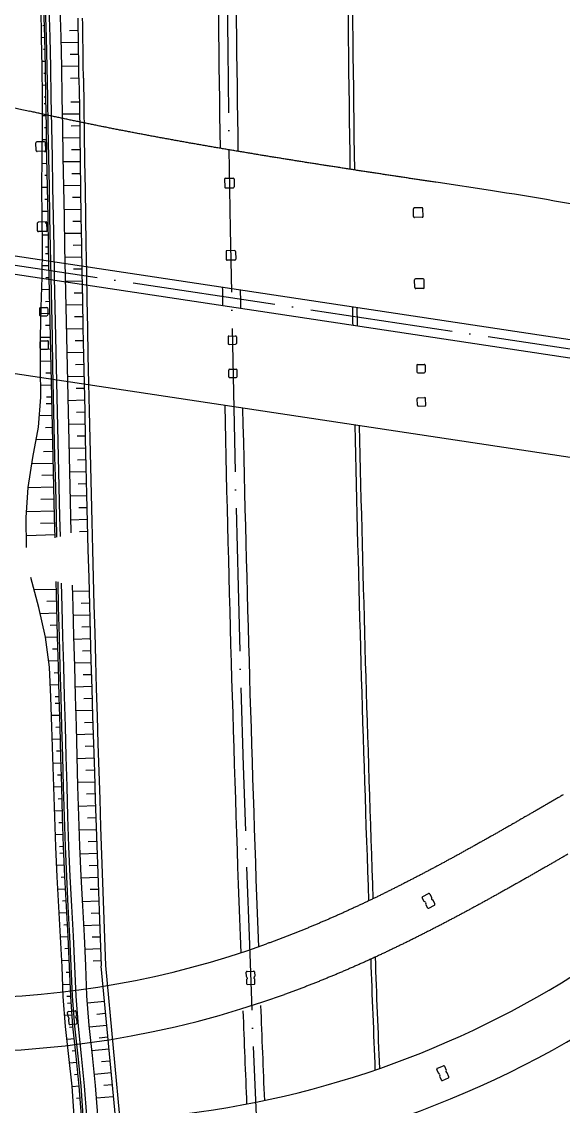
# Model space of a CAD drawing. Header units: inches. Extents: x 499362 to 502582, y 2541888 to 2545349.
# Drawn here: x 501310.8 to 501401.6, y 2543411.4 to 2543593.2 of the extents above; entities that cross this region are included whole.
import ezdxf

# ---------------------------------------------------------------- set-up
doc = ezdxf.new("R2010")
doc.units = ezdxf.units.IN
doc.linetypes.add('ACAD_ISO04W100', pattern=[30, 24, -3, 0, -3])
doc.layers.add('0-段落划分', color=2, linetype='Continuous')
doc.layers.add('桥-立柱', color=5, linetype='Continuous')

# ---------------------------------------------------------------- blocks, each defined once
blk = doc.blocks.new('A$C035667EC')
at = {"layer": '桥-立柱', "color": 1, "linetype": 'Continuous'}
for p, q in [((501313.2, 2543571.57), (501313.17, 2543572.87)), ((501314.62, 2543573.05), (501313.32, 2543573.03)), ((501314.8, 2543571.6), (501314.77, 2543572.9)), ((501314.65, 2543571.45), (501313.35, 2543571.43)), ((501344.81, 2543566.77), (501344.83, 2543565.47)), ((501344.95, 2543566.93), (501346.25, 2543566.95)), ((501346.41, 2543566.81), (501346.43, 2543565.51)), ((501344.99, 2543565.33), (501346.29, 2543565.35)), ((501376.51, 2543560.51), (501376.49, 2543561.81)), ((501377.93, 2543561.99), (501376.63, 2543561.96)), ((501378.11, 2543560.54), (501378.09, 2543561.84)), ((501313.44, 2543558.14), (501313.42, 2543559.44)), ((501314.86, 2543559.61), (501313.56, 2543559.59)), ((501315.04, 2543558.16), (501315.02, 2543559.46)), ((501377.96, 2543560.39), (501376.66, 2543560.37)), ((501314.89, 2543558.01), (501313.59, 2543557.99)), ((501345.06, 2543554.64), (501345.09, 2543553.34)), ((501346.51, 2543554.82), (501345.21, 2543554.79)), ((501346.66, 2543554.67), (501346.69, 2543553.37)), ((501346.54, 2543553.22), (501345.24, 2543553.19)), ((501376.72, 2543548.6), (501376.7, 2543549.9)), ((501378.15, 2543550.07), (501376.85, 2543550.05)), ((501378.32, 2543548.63), (501378.3, 2543549.93)), ((501378.18, 2543548.47), (501376.88, 2543548.45)), ((501313.75, 2543545.11), (501313.77, 2543544.01)), ((501313.9, 2543545.26), (501315, 2543545.28)), ((501315.15, 2543545.13), (501315.17, 2543544.03)), ((501313.92, 2543543.86), (501315.02, 2543543.88)), ((501313.87, 2543538.43), (501313.85, 2543539.53)), ((501314, 2543539.68), (501315.1, 2543539.7)), ((501315.27, 2543538.45), (501315.25, 2543539.55)), ((501345.39, 2543540.34), (501345.41, 2543539.24)), ((501345.54, 2543540.49), (501346.64, 2543540.51)), ((501345.57, 2543539.09), (501346.67, 2543539.11)), ((501346.79, 2543540.36), (501346.81, 2543539.26)), ((501314.03, 2543538.28), (501315.12, 2543538.3)), ((501377.04, 2543535.57), (501377.06, 2543534.47)), ((501377.18, 2543535.72), (501378.28, 2543535.74)), ((501378.44, 2543535.59), (501378.46, 2543534.49)), ((501345.52, 2543533.66), (501345.5, 2543534.76)), ((501345.64, 2543534.91), (501346.74, 2543534.93)), ((501345.67, 2543533.51), (501346.77, 2543533.53)), ((501346.92, 2543533.68), (501346.9, 2543534.78)), ((501377.21, 2543534.32), (501378.31, 2543534.34)), ((501377.16, 2543528.89), (501377.14, 2543529.99)), ((501377.29, 2543530.14), (501378.38, 2543530.16)), ((501378.56, 2543528.91), (501378.54, 2543530.01)), ((501377.31, 2543528.74), (501378.41, 2543528.76)), ((501378.31, 2543445.71), (501377.99, 2543446.33)), ((501378.05, 2543446.53), (501379.03, 2543447.04)), ((501379.23, 2543446.97), (501379.55, 2543446.35)), ((501379.55, 2543446.35), (501379.51, 2543446.22)), ((501379.51, 2543446.22), (501379.58, 2543446.09)), ((501378.45, 2543445.66), (501378.31, 2543445.71)), ((501378.51, 2543445.53), (501378.45, 2543445.66)), ((501378.51, 2543445.53), (501378.58, 2543445.4)), ((501378.58, 2543445.4), (501378.54, 2543445.26)), ((501378.54, 2543445.26), (501378.86, 2543444.64)), ((501379.07, 2543444.58), (501380.04, 2543445.09)), ((501379.65, 2543445.95), (501379.58, 2543446.09)), ((501379.78, 2543445.91), (501379.65, 2543445.95)), ((501380.11, 2543445.29), (501379.78, 2543445.91)), ((501348.47, 2543433.15), (501348.44, 2543433.85)), ((501348.58, 2543434), (501349.68, 2543434.04)), ((501349.84, 2543433.9), (501349.87, 2543433.2)), ((501348.57, 2543433.05), (501348.47, 2543433.15)), ((501348.58, 2543432.75), (501348.49, 2543432.65)), ((501348.49, 2543432.65), (501348.51, 2543431.95)), ((501348.58, 2543432.9), (501348.57, 2543433.05)), ((501348.58, 2543432.9), (501348.58, 2543432.75)), ((501348.67, 2543431.8), (501349.77, 2543431.84)), ((501349.87, 2543433.2), (501349.77, 2543433.1)), ((501349.77, 2543433.1), (501349.78, 2543432.95)), ((501349.78, 2543432.8), (501349.78, 2543432.95)), ((501349.88, 2543432.7), (501349.78, 2543432.8)), ((501349.91, 2543432), (501349.88, 2543432.7)), ((501318.56, 2543426.4), (501318.47, 2543427.09)), ((501318.67, 2543426.31), (501318.56, 2543426.4)), ((501318.6, 2543427.26), (501319.7, 2543427.39)), ((501318.69, 2543426.16), (501318.67, 2543426.31)), ((501318.69, 2543426.16), (501318.71, 2543426.01)), ((501319.86, 2543427.26), (501319.95, 2543426.57)), ((501319.95, 2543426.57), (501319.86, 2543426.46)), ((501319.86, 2543426.46), (501319.88, 2543426.31)), ((501319.9, 2543426.16), (501319.88, 2543426.31)), ((501320.01, 2543426.07), (501319.9, 2543426.16)), ((501318.71, 2543426.01), (501318.62, 2543425.9)), ((501318.62, 2543425.9), (501318.71, 2543425.21)), ((501318.88, 2543425.08), (501319.97, 2543425.21)), ((501320.1, 2543425.38), (501320.01, 2543426.07)), ((501380.69, 2543416.91), (501380.42, 2543417.56)), ((501380.51, 2543417.76), (501381.52, 2543418.18)), ((501381.72, 2543418.1), (501381.99, 2543417.45)), ((501381.99, 2543417.45), (501381.93, 2543417.32)), ((501381.93, 2543417.32), (501381.99, 2543417.18)), ((501382.05, 2543417.04), (501381.99, 2543417.18)), ((501380.82, 2543416.86), (501380.69, 2543416.91)), ((501380.88, 2543416.72), (501380.82, 2543416.86)), ((501380.88, 2543416.72), (501380.94, 2543416.58)), ((501380.94, 2543416.58), (501380.89, 2543416.45)), ((501380.89, 2543416.45), (501381.15, 2543415.81)), ((501381.35, 2543415.72), (501382.37, 2543416.15)), ((501382.18, 2543416.99), (501382.05, 2543417.04)), ((501382.45, 2543416.34), (501382.18, 2543416.99))]:
    blk.add_line(p, q, dxfattribs=at)
for centre, start, end in [((501313.32, 2543572.88), 91.0285, 181.0285), ((501314.62, 2543572.9), 1.0285, 91.0285), ((501314.65, 2543571.6), 271.0285, 1.0285), ((501313.35, 2543571.58), 181.0285, 271.0285), ((501344.96, 2543566.78), 91.2021, 181.2021), ((501346.26, 2543566.8), 1.2021, 91.2021), ((501344.98, 2543565.48), 181.2021, 271.2021), ((501346.28, 2543565.5), 271.2021, 1.2021), ((501376.64, 2543561.82), 91.0285, 181.0285), ((501377.94, 2543561.84), 1.0285, 91.0285), ((501313.57, 2543559.44), 91.0285, 181.0285), ((501314.87, 2543559.46), 1.0285, 91.0285), ((501376.66, 2543560.52), 181.0285, 271.0285), ((501377.96, 2543560.54), 271.0285, 1.0285), ((501313.59, 2543558.14), 181.0285, 271.0285), ((501314.89, 2543558.16), 271.0285, 1.0285), ((501345.21, 2543554.64), 91.2021, 181.2021), ((501346.51, 2543554.67), 1.2021, 91.2021), ((501345.24, 2543553.34), 181.2021, 271.2021), ((501346.54, 2543553.37), 271.2021, 1.2021), ((501376.85, 2543549.9), 91.0285, 181.0285), ((501378.15, 2543549.92), 1.0285, 91.0285), ((501376.87, 2543548.6), 181.0285, 271.0285), ((501378.17, 2543548.62), 271.0285, 1.0285), ((501313.9, 2543545.11), 91.0286, 181.0286), ((501315, 2543545.13), 1.0286, 91.0286), ((501313.92, 2543544.01), 181.0286, 271.0286), ((501315.02, 2543544.03), 271.0286, 1.0286), ((501314, 2543539.53), 91.0286, 181.0286), ((501315.1, 2543539.55), 1.0286, 91.0286), ((501345.54, 2543540.34), 91.041, 181.041), ((501345.56, 2543539.24), 181.041, 271.041), ((501346.64, 2543540.36), 1.041, 91.041), ((501346.66, 2543539.26), 271.041, 1.041), ((501314.02, 2543538.43), 181.0286, 271.0286), ((501315.12, 2543538.45), 271.0286, 1.0286), ((501377.19, 2543535.57), 91.0286, 181.0286), ((501378.29, 2543535.59), 1.0286, 91.0286), ((501345.65, 2543534.76), 91.041, 181.041), ((501345.67, 2543533.66), 181.041, 271.041), ((501346.75, 2543534.78), 1.041, 91.041), ((501346.77, 2543533.68), 271.041, 1.041), ((501377.21, 2543534.47), 181.0286, 271.0286), ((501378.31, 2543534.49), 271.0286, 1.0286), ((501377.29, 2543529.99), 91.0286, 181.0286), ((501378.39, 2543530.01), 1.0286, 91.0286), ((501377.31, 2543528.89), 181.0286, 271.0286), ((501378.41, 2543528.91), 271.0286, 1.0286), ((501378.12, 2543446.4), 117.4573, 207.4573), ((501379.1, 2543446.9), 27.4573, 117.4573), ((501379, 2543444.71), 207.4573, 297.4573), ((501379.97, 2543445.22), 297.4573, 27.4573), ((501348.59, 2543433.85), 92.1627, 182.1627), ((501349.69, 2543433.89), 2.1627, 92.1627), ((501348.66, 2543431.95), 182.1627, 272.1627), ((501349.76, 2543431.99), 272.1627, 2.1627), ((501318.62, 2543427.11), 97.0679, 187.0679), ((501319.71, 2543427.25), 7.0679, 97.0679), ((501318.86, 2543425.22), 187.0679, 277.0679), ((501319.95, 2543425.36), 277.0679, 7.0679), ((501380.56, 2543417.62), 112.561, 202.561), ((501381.58, 2543418.04), 22.561, 112.561), ((501381.29, 2543415.86), 202.561, 292.561), ((501382.31, 2543416.29), 292.561, 22.561)]:
    blk.add_arc(centre, 0.15, start, end, dxfattribs=at)
blk = doc.blocks.new('A$C3A006F90')
at = {"layer": '0-段落划分', "color": 2, "linetype": 'Continuous'}
for p, q in [((501314.59, 2543592.51), (501314.33, 2543592.5)), ((501320.28, 2543591.7), (501318.81, 2543591.67)), ((501314.65, 2543590.51), (501314.11, 2543590.49)), ((501314.7, 2543588.51), (501314.42, 2543588.5)), ((501320.31, 2543589.7), (501317.41, 2543589.65)), ((501314.74, 2543586.51), (501314.18, 2543586.49)), ((501320.33, 2543587.7), (501318.89, 2543587.68)), ((501314.78, 2543584.51), (501314.49, 2543584.5)), ((501320.36, 2543585.7), (501317.5, 2543585.66)), ((501314.81, 2543582.51), (501314.23, 2543582.5)), ((501320.39, 2543583.7), (501318.96, 2543583.68)), ((501314.84, 2543580.51), (501314.55, 2543580.5)), ((501314.86, 2543579.38), (501314.56, 2543579.38)), ((501320.44, 2543579.7), (501319.01, 2543579.68)), ((501314.89, 2543577.38), (501314.26, 2543577.37)), ((501320.46, 2543577.7), (501317.62, 2543577.66)), ((501314.92, 2543575.38), (501314.59, 2543575.37)), ((501320.49, 2543575.7), (501319.07, 2543575.68)), ((501320.52, 2543573.7), (501317.69, 2543573.66)), ((501314.96, 2543573.38), (501314.23, 2543573.37)), ((501320.55, 2543571.7), (501319.14, 2543571.68)), ((501315, 2543571.38), (501314.61, 2543571.37)), ((501315.04, 2543569.38), (501314.19, 2543569.37)), ((501320.58, 2543569.7), (501317.77, 2543569.66)), ((501315.08, 2543567.38), (501314.63, 2543567.37)), ((501320.61, 2543567.7), (501319.21, 2543567.68)), ((501315.12, 2543565.38), (501314.17, 2543565.37)), ((501320.64, 2543565.7), (501317.85, 2543565.66)), ((501315.16, 2543563.38), (501314.67, 2543563.37)), ((501320.67, 2543563.7), (501319.28, 2543563.68)), ((501315.2, 2543561.38), (501314.18, 2543561.37)), ((501320.7, 2543561.7), (501317.92, 2543561.66)), ((501315.23, 2543559.38), (501314.72, 2543559.38)), ((501320.73, 2543559.7), (501319.35, 2543559.68)), ((501315.27, 2543557.38), (501314.23, 2543557.37)), ((501320.77, 2543557.7), (501318, 2543557.65)), ((501315.3, 2543555.38), (501314.78, 2543555.38)), ((501320.8, 2543555.7), (501319.41, 2543555.68)), ((501315.32, 2543554.26), (501314.79, 2543554.25)), ((501320.83, 2543553.7), (501318.07, 2543553.65)), ((501315.36, 2543552.26), (501314.23, 2543552.24)), ((501320.87, 2543551.7), (501319.49, 2543551.68)), ((501315.4, 2543550.26), (501314.81, 2543550.25)), ((501315.44, 2543548.26), (501314.15, 2543548.23)), ((501320.91, 2543549.7), (501318.15, 2543549.65)), ((501315.49, 2543546.26), (501314.79, 2543546.24)), ((501320.94, 2543547.7), (501319.57, 2543547.68)), ((501320.98, 2543545.7), (501318.23, 2543545.65)), ((501315.53, 2543544.26), (501314.03, 2543544.23)), ((501321.02, 2543543.7), (501319.65, 2543543.68)), ((501315.57, 2543542.26), (501314.78, 2543542.24)), ((501321.06, 2543541.7), (501318.32, 2543541.65)), ((501315.62, 2543540.26), (501313.93, 2543540.22)), ((501321.1, 2543539.7), (501319.73, 2543539.68)), ((501315.66, 2543538.26), (501314.79, 2543538.24)), ((501321.14, 2543537.7), (501318.41, 2543537.65)), ((501315.7, 2543536.26), (501313.92, 2543536.22)), ((501321.18, 2543535.71), (501319.81, 2543535.68)), ((501315.75, 2543534.26), (501314.84, 2543534.24)), ((501321.22, 2543533.71), (501318.49, 2543533.65)), ((501315.79, 2543532.26), (501313.97, 2543532.22)), ((501321.26, 2543531.71), (501319.9, 2543531.68)), ((501315.83, 2543530.26), (501314.92, 2543530.24)), ((501315.86, 2543529.14), (501314.88, 2543529.12)), ((501321.3, 2543529.71), (501318.58, 2543529.65)), ((501315.9, 2543527.14), (501313.73, 2543527.09)), ((501321.34, 2543527.71), (501319.98, 2543527.68)), ((501315.94, 2543525.14), (501314.75, 2543525.11)), ((501321.39, 2543525.71), (501318.66, 2543525.65)), ((501315.99, 2543523.14), (501313.18, 2543523.07)), ((501321.43, 2543523.71), (501320.07, 2543523.68)), ((501316.03, 2543521.14), (501314.43, 2543521.1)), ((501321.48, 2543521.71), (501318.76, 2543521.65)), ((501316.08, 2543519.14), (501312.48, 2543519.05)), ((501321.52, 2543519.71), (501320.16, 2543519.68)), ((501316.13, 2543517.14), (501314.15, 2543517.09)), ((501321.57, 2543517.71), (501318.85, 2543517.65)), ((501321.62, 2543515.71), (501320.26, 2543515.68)), ((501316.18, 2543515.14), (501311.88, 2543515.04)), ((501321.67, 2543513.71), (501318.94, 2543513.64)), ((501316.23, 2543513.14), (501313.98, 2543513.09)), ((501321.71, 2543511.71), (501320.35, 2543511.68)), ((501316.27, 2543511.14), (501311.61, 2543511.03)), ((501316.32, 2543509.14), (501313.94, 2543509.08)), ((501321.76, 2543509.71), (501319.04, 2543509.64)), ((501316.37, 2543507.14), (501311.57, 2543507.02)), ((501321.81, 2543507.71), (501320.45, 2543507.68)), ((501316.6, 2543498.02), (501312.87, 2543497.93)), ((501322.07, 2543497.72), (501319.34, 2543497.64)), ((501316.65, 2543496.02), (501315.02, 2543495.98)), ((501322.13, 2543495.72), (501320.76, 2543495.68)), ((501316.7, 2543494.02), (501313.88, 2543493.95)), ((501322.18, 2543493.72), (501319.44, 2543493.64)), ((501316.75, 2543492.02), (501315.54, 2543491.99)), ((501322.24, 2543491.72), (501320.86, 2543491.68)), ((501316.8, 2543490.02), (501314.78, 2543489.97)), ((501316.85, 2543488.02), (501315.95, 2543488)), ((501322.29, 2543489.72), (501319.54, 2543489.64)), ((501322.35, 2543487.72), (501320.97, 2543487.68)), ((501316.91, 2543486.02), (501315.3, 2543485.98)), ((501322.41, 2543485.72), (501319.65, 2543485.64)), ((501316.97, 2543484.02), (501316.22, 2543484)), ((501322.46, 2543483.72), (501321.09, 2543483.68)), ((501317.02, 2543482.02), (501315.58, 2543481.98)), ((501322.52, 2543481.72), (501319.77, 2543481.64)), ((501317.08, 2543480.03), (501316.38, 2543480)), ((501317.11, 2543478.9), (501316.41, 2543478.88)), ((501322.58, 2543479.72), (501321.2, 2543479.68)), ((501322.64, 2543477.72), (501319.88, 2543477.64)), ((501317.17, 2543476.9), (501315.77, 2543476.86)), ((501322.7, 2543475.72), (501321.32, 2543475.68)), ((501317.22, 2543474.9), (501316.52, 2543474.88)), ((501322.76, 2543473.73), (501319.99, 2543473.64)), ((501317.27, 2543472.9), (501315.89, 2543472.86)), ((501322.82, 2543471.73), (501321.43, 2543471.68)), ((501317.33, 2543470.9), (501316.64, 2543470.88)), ((501317.38, 2543468.9), (501316.02, 2543468.86)), ((501322.89, 2543469.73), (501320.09, 2543469.64)), ((501317.43, 2543466.9), (501316.76, 2543466.88)), ((501322.95, 2543467.73), (501321.55, 2543467.68)), ((501317.49, 2543464.9), (501316.15, 2543464.86)), ((501323.01, 2543465.73), (501320.2, 2543465.64)), ((501317.55, 2543462.9), (501316.88, 2543462.88)), ((501323.08, 2543463.73), (501321.67, 2543463.69)), ((501317.61, 2543460.9), (501316.28, 2543460.86)), ((501323.14, 2543461.73), (501320.32, 2543461.64)), ((501317.67, 2543458.91), (501317.01, 2543458.88)), ((501323.21, 2543459.73), (501321.8, 2543459.69)), ((501323.28, 2543457.73), (501320.45, 2543457.64)), ((501317.74, 2543456.91), (501316.41, 2543456.86)), ((501323.34, 2543455.74), (501321.93, 2543455.69)), ((501317.8, 2543454.91), (501317.14, 2543454.89)), ((501317.86, 2543453.78), (501317.19, 2543453.75)), ((501323.41, 2543453.74), (501320.6, 2543453.64)), ((501317.94, 2543451.78), (501316.62, 2543451.72)), ((501323.48, 2543451.74), (501322.08, 2543451.69)), ((501318.03, 2543449.78), (501317.38, 2543449.75)), ((501323.55, 2543449.74), (501320.78, 2543449.64)), ((501318.14, 2543447.79), (501316.84, 2543447.72)), ((501323.62, 2543447.74), (501322.25, 2543447.69)), ((501318.25, 2543445.79), (501317.61, 2543445.75)), ((501323.69, 2543445.74), (501321, 2543445.65)), ((501318.36, 2543443.79), (501317.07, 2543443.73)), ((501323.76, 2543443.74), (501322.43, 2543443.69)), ((501318.47, 2543441.8), (501317.83, 2543441.76)), ((501323.83, 2543441.74), (501321.21, 2543441.65)), ((501318.57, 2543439.8), (501317.3, 2543439.74)), ((501323.9, 2543439.74), (501322.61, 2543439.7)), ((501318.66, 2543437.8), (501318.03, 2543437.77)), ((501323.98, 2543437.75), (501321.41, 2543437.65)), ((501318.75, 2543435.8), (501317.49, 2543435.75)), ((501324.05, 2543435.75), (501322.77, 2543435.7)), ((501318.84, 2543433.8), (501318.21, 2543433.78)), ((501318.92, 2543431.81), (501317.65, 2543431.76)), ((501319, 2543429.81), (501318.36, 2543429.78)), ((501319.08, 2543428.66), (501318.46, 2543428.61)), ((501324.64, 2543428.92), (501321.82, 2543428.65)), ((501319.23, 2543426.67), (501317.98, 2543426.57)), ((501324.83, 2543426.93), (501323.4, 2543426.79)), ((501319.39, 2543424.67), (501318.77, 2543424.6)), ((501325.02, 2543424.93), (501322.13, 2543424.66)), ((501319.61, 2543422.68), (501318.38, 2543422.55)), ((501325.21, 2543422.94), (501323.78, 2543422.81)), ((501325.39, 2543420.95), (501322.57, 2543420.69)), ((501319.83, 2543420.7), (501319.22, 2543420.63)), ((501325.58, 2543418.96), (501324.18, 2543418.83)), ((501320.04, 2543418.71), (501318.82, 2543418.58)), ((501320.24, 2543416.72), (501319.64, 2543416.66)), ((501325.77, 2543416.97), (501322.98, 2543416.71)), ((501320.44, 2543414.73), (501319.24, 2543414.64)), ((501325.95, 2543414.98), (501324.57, 2543414.85)), ((501320.59, 2543412.73), (501319.99, 2543412.69)), ((501326.14, 2543412.99), (501323.32, 2543412.72))]:
    blk.add_line(p, q, dxfattribs=at)
at = {"layer": '0-段落划分', "color": 2}
for p, q in [((501389.45, 2543564.87), (501380.65, 2543566.2)), ((501810.03, 2543478.47), (501251.59, 2543562.64)), ((501249.41, 2543559.94), (501809.01, 2543475.59)), ((501806.55, 2543459.27), (501246.95, 2543543.62)), ((501324.08, 2543434.89), (501331.6, 2543354.85)), ((501324.83, 2543434.96), (501332.35, 2543354.92))]:
    blk.add_line(p, q, dxfattribs=at)
at = {"layer": '0-段落划分', "color": 2, "linetype": 'ACAD_ISO04W100'}
blk.add_line((501299.73, 2543553.87), (501809.52, 2543477.03), dxfattribs=at)
at = {"layer": '0-段落划分', "color": 2, "flags": 128}
for points in [[(501321.14, 2543583.71, -0.00001), (501321.12, 2543584.55, -0.000029), (501321.11, 2543585.39, -0.000049), (501321.1, 2543586.23, -0.000068), (501321.09, 2543587.07, -0.000088), (501321.08, 2543587.91, -0.000107), (501321.07, 2543588.75, -0.000126), (501321.06, 2543589.59, -0.000145), (501321.05, 2543590.43, -0.000164), (501321.03, 2543591.27, -0.000183), (501321.02, 2543592.1, -0.000202), (501321.01, 2543592.94, -0.000221), (501320.99, 2543593.78, -0.00024)], [(501320.39, 2543583.7, -0.00001), (501320.37, 2543584.54, -0.000029), (501320.36, 2543585.38, -0.000049), (501320.35, 2543586.22, -0.000068), (501320.34, 2543587.06, -0.000088), (501320.33, 2543587.9, -0.000107), (501320.32, 2543588.74, -0.000126), (501320.31, 2543589.58, -0.000145), (501320.3, 2543590.42, -0.000164), (501320.28, 2543591.25, -0.000183), (501320.27, 2543592.09, -0.000202), (501320.26, 2543592.93, -0.000221), (501320.24, 2543593.76, -0.00024)], [(501380.65, 2543566.2), (501380.26, 2543566.25, 0.000002), (501379.88, 2543566.31, 0.000003), (501379.49, 2543566.37, 0.000004), (501379.11, 2543566.43, 0.000005), (501378.72, 2543566.49, 0.000006), (501378.34, 2543566.54, 0.000007), (501377.96, 2543566.6, 0.000008), (501377.57, 2543566.66, 0.000009), (501377.19, 2543566.72, 0.00001), (501376.8, 2543566.77, 0.000011), (501376.42, 2543566.83, 0.000012), (501376.03, 2543566.89, 0.000014), (501375.65, 2543566.95, 0.000015), (501375.27, 2543567.01, 0.000016), (501374.88, 2543567.07, 0.000017), (501374.5, 2543567.12, 0.000018), (501374.11, 2543567.18, 0.000019), (501373.73, 2543567.24, 0.00002), (501373.35, 2543567.3, 0.000021), (501372.96, 2543567.36, 0.000022), (501372.58, 2543567.41, 0.000023), (501372.19, 2543567.47, 0.000024), (501371.81, 2543567.53, 0.000025), (501371.43, 2543567.59, 0.000026), (501371.04, 2543567.65, 0.000028), (501370.66, 2543567.71, 0.000029), (501370.27, 2543567.76, 0.00003), (501369.89, 2543567.82, 0.000031), (501369.51, 2543567.88, 0.000032), (501369.12, 2543567.94, 0.000033), (501368.74, 2543568, 0.000034), (501368.36, 2543568.06, 0.000035), (501367.97, 2543568.12, 0.000036), (501367.59, 2543568.17, 0.000037), (501367.21, 2543568.23, 0.000038), (501366.82, 2543568.29, 0.000039), (501366.44, 2543568.35, 0.000041), (501366.06, 2543568.41, 0.000042), (501365.67, 2543568.47, 0.000043), (501365.29, 2543568.53, 0.000044), (501364.91, 2543568.59, 0.000045), (501364.52, 2543568.65, 0.000046), (501364.14, 2543568.71, 0.000047), (501363.76, 2543568.77, 0.000048), (501363.37, 2543568.82, 0.000049), (501362.99, 2543568.88, 0.00005), (501362.61, 2543568.94, 0.000051), (501362.22, 2543569, 0.000052), (501361.84, 2543569.06, 0.000053), (501361.46, 2543569.12, 0.000055), (501361.08, 2543569.18, 0.000056), (501360.69, 2543569.24, 0.000057), (501360.31, 2543569.3, 0.000058), (501359.93, 2543569.36, 0.000059), (501359.54, 2543569.42, 0.00006), (501359.16, 2543569.48, 0.000061), (501358.78, 2543569.54, 0.000062), (501358.4, 2543569.6, 0.000063), (501358.01, 2543569.66, 0.000064), (501357.63, 2543569.73, 0.000065), (501357.25, 2543569.79, 0.000066), (501356.87, 2543569.85, 0.000068), (501356.48, 2543569.91, 0.000069), (501356.1, 2543569.97, 0.00007), (501355.72, 2543570.03, 0.000071), (501355.34, 2543570.09, 0.000072), (501354.96, 2543570.15, 0.000073), (501354.57, 2543570.21, 0.000074), (501354.19, 2543570.28, 0.000075), (501353.81, 2543570.34, 0.000076), (501353.43, 2543570.4, 0.000077), (501353.05, 2543570.46, 0.000078), (501352.66, 2543570.52, 0.000079), (501352.28, 2543570.58, 0.00008), (501351.9, 2543570.65, 0.000082), (501351.52, 2543570.71, 0.000083), (501351.14, 2543570.77, 0.000084), (501350.76, 2543570.83, 0.000085), (501350.37, 2543570.9, 0.000086), (501349.99, 2543570.96, 0.000087), (501349.61, 2543571.02, 0.000088), (501349.23, 2543571.09, 0.000089), (501348.85, 2543571.15, 0.00009), (501348.47, 2543571.21, 0.000091), (501348.09, 2543571.28, 0.000092), (501347.7, 2543571.34, 0.000093), (501347.32, 2543571.4, 0.000095), (501346.94, 2543571.47, 0.000096), (501346.56, 2543571.53, 0.000097), (501346.18, 2543571.6, 0.000098), (501345.8, 2543571.66, 0.000099), (501345.42, 2543571.72, 0.0001), (501345.04, 2543571.79, 0.000101), (501344.66, 2543571.85, 0.000102), (501344.28, 2543571.92, 0.000103), (501343.89, 2543571.98, 0.000104), (501343.51, 2543572.05, 0.000105), (501343.13, 2543572.11, 0.000106), (501342.75, 2543572.18, 0.000107), (501342.37, 2543572.25, 0.000109), (501341.99, 2543572.31, 0.00011), (501341.61, 2543572.38, 0.000111), (501341.23, 2543572.44, 0.000112), (501340.85, 2543572.51, 0.000113), (501340.47, 2543572.58, 0.000114), (501340.09, 2543572.64, 0.000115), (501339.71, 2543572.71, 0.000116), (501339.33, 2543572.78, 0.000117), (501338.95, 2543572.84, 0.000118), (501338.57, 2543572.91, 0.000119), (501338.19, 2543572.98, 0.00012), (501337.81, 2543573.05, 0.000122), (501337.43, 2543573.12, 0.000123), (501337.05, 2543573.18, 0.000124), (501336.67, 2543573.25, 0.000124), (501336.29, 2543573.32, 0.000124), (501335.92, 2543573.39, 0.000125), (501335.54, 2543573.46, 0.000126), (501335.16, 2543573.53, 0.000127), (501334.78, 2543573.6, 0.000128), (501334.4, 2543573.66, 0.000129), (501334.02, 2543573.73, 0.00013), (501333.64, 2543573.8, 0.000131), (501333.26, 2543573.87, 0.000132), (501332.88, 2543573.94, 0.000133), (501332.5, 2543574.01, 0.000134), (501332.12, 2543574.08, 0.000135), (501331.75, 2543574.16, 0.000136), (501331.37, 2543574.23, 0.000137), (501330.99, 2543574.3, 0.000138), (501330.61, 2543574.37, 0.000139), (501330.23, 2543574.44, 0.00014), (501329.85, 2543574.51, 0.000141), (501329.47, 2543574.58, 0.000142), (501329.1, 2543574.66, 0.000144), (501328.72, 2543574.73, 0.000145), (501328.34, 2543574.8, 0.000146), (501327.96, 2543574.87, 0.000147), (501327.58, 2543574.95, 0.000148), (501327.21, 2543575.02, 0.000149), (501326.83, 2543575.09, 0.00015), (501326.45, 2543575.17, 0.000151), (501326.07, 2543575.24, 0.000152), (501325.7, 2543575.32, 0.000153), (501325.32, 2543575.39, 0.000154), (501324.94, 2543575.47, 0.000155), (501324.56, 2543575.54, 0.000156), (501324.19, 2543575.62, 0.000157), (501323.81, 2543575.69, 0.000158), (501323.43, 2543575.77, 0.000159), (501323.05, 2543575.84, 0.00016), (501322.68, 2543575.92, 0.000161), (501322.3, 2543576, 0.000162), (501321.92, 2543576.07, 0.000163), (501321.55, 2543576.15, 0.000164), (501321.17, 2543576.23, 0.000165), (501320.79, 2543576.3, 0.000166), (501320.42, 2543576.38, 0.000167), (501320.04, 2543576.46, 0.000168), (501319.66, 2543576.54, 0.000169), (501319.29, 2543576.62, 0.00017), (501318.91, 2543576.69, 0.000171), (501318.53, 2543576.77, 0.000172), (501318.16, 2543576.85, 0.000174), (501317.78, 2543576.93, 0.000175), (501317.41, 2543577.01, 0.000176), (501317.03, 2543577.09, 0.000177), (501316.66, 2543577.17, 0.000178), (501316.28, 2543577.25, 0.000179), (501315.9, 2543577.33, 0.00018), (501315.53, 2543577.41, 0.000181), (501315.15, 2543577.49, 0.000182), (501314.78, 2543577.58, 0.000183), (501314.4, 2543577.66, 0.000184), (501314.03, 2543577.74, 0.000185), (501313.65, 2543577.82, 0.000186), (501313.28, 2543577.9, 0.000187), (501312.9, 2543577.99, 0.000188), (501312.53, 2543578.07, 0.000191), (501312.15, 2543578.16, 0.000191)], [(501401.64, 2543463.6, 0.000001), (501401.38, 2543463.45, 0.000004), (501401.11, 2543463.29, 0.000007), (501400.84, 2543463.13, 0.00001), (501400.57, 2543462.98, 0.000013), (501400.3, 2543462.82, 0.000015), (501400.03, 2543462.67, 0.000018), (501399.76, 2543462.51, 0.000021), (501399.49, 2543462.35, 0.000024), (501399.22, 2543462.2, 0.000026), (501398.95, 2543462.04, 0.000029), (501398.68, 2543461.89, 0.000032), (501398.41, 2543461.73, 0.000035), (501398.15, 2543461.58, 0.000038), (501397.88, 2543461.42, 0.00004), (501397.61, 2543461.26, 0.000043), (501397.34, 2543461.11, 0.000046), (501397.07, 2543460.95, 0.000049), (501396.8, 2543460.8, 0.000052), (501396.53, 2543460.64, 0.000054), (501396.26, 2543460.49, 0.000057), (501395.99, 2543460.33, 0.00006), (501395.72, 2543460.18, 0.000063), (501395.45, 2543460.02, 0.000066), (501395.18, 2543459.87, 0.000068), (501394.91, 2543459.71, 0.000071), (501394.64, 2543459.56, 0.000074), (501394.37, 2543459.4, 0.000077), (501394.11, 2543459.25, 0.000079), (501393.84, 2543459.09, 0.000082), (501393.57, 2543458.94, 0.000085), (501393.3, 2543458.78, 0.000088), (501393.03, 2543458.63, 0.000091), (501392.76, 2543458.47, 0.000093), (501392.49, 2543458.32, 0.000096), (501392.22, 2543458.17, 0.000099), (501391.95, 2543458.01, 0.000102), (501391.68, 2543457.86, 0.000105), (501391.41, 2543457.7, 0.000107), (501391.14, 2543457.55, 0.00011), (501390.87, 2543457.4, 0.000113), (501390.6, 2543457.24, 0.000116), (501390.33, 2543457.09, 0.000118), (501390.06, 2543456.94, 0.000121), (501389.79, 2543456.78, 0.000124), (501389.52, 2543456.63, 0.000126), (501389.25, 2543456.48, 0.000129), (501388.98, 2543456.33, 0.000132), (501388.7, 2543456.17, 0.000135), (501388.43, 2543456.02, 0.000138), (501388.16, 2543455.87, 0.00014), (501387.89, 2543455.72, 0.000143), (501387.62, 2543455.57, 0.000146), (501387.35, 2543455.41, 0.000149), (501387.08, 2543455.26, 0.000151), (501386.81, 2543455.11, 0.000154), (501386.54, 2543454.96, 0.000157), (501386.27, 2543454.81, 0.00016), (501385.99, 2543454.66, 0.000162), (501385.72, 2543454.51, 0.000165), (501385.45, 2543454.36, 0.000168), (501385.18, 2543454.21, 0.000171), (501384.91, 2543454.06, 0.000173), (501384.64, 2543453.91, 0.000176), (501384.36, 2543453.76, 0.000179), (501384.09, 2543453.61, 0.000182), (501383.82, 2543453.46, 0.000185), (501383.55, 2543453.31, 0.000187), (501383.27, 2543453.16, 0.00019), (501383, 2543453.01, 0.000193), (501382.73, 2543452.87, 0.000196), (501382.46, 2543452.72, 0.000198), (501382.18, 2543452.57, 0.000201), (501381.91, 2543452.42, 0.000204), (501381.64, 2543452.27, 0.000207), (501381.37, 2543452.13, 0.000209), (501381.09, 2543451.98, 0.000212), (501380.82, 2543451.83, 0.000215), (501380.55, 2543451.69, 0.000218), (501380.27, 2543451.54, 0.00022), (501380, 2543451.39, 0.000223), (501379.72, 2543451.25, 0.000226), (501379.45, 2543451.1, 0.000229), (501379.18, 2543450.96, 0.000231), (501378.9, 2543450.81, 0.000234), (501378.63, 2543450.67, 0.000237), (501378.35, 2543450.52, 0.00024), (501378.08, 2543450.38, 0.000242), (501377.8, 2543450.24, 0.000245), (501377.53, 2543450.09, 0.000248), (501377.25, 2543449.95, 0.000251), (501376.98, 2543449.8, 0.000253), (501376.7, 2543449.66, 0.000256), (501376.43, 2543449.52, 0.000259), (501376.15, 2543449.38, 0.000262), (501375.88, 2543449.24, 0.000264), (501375.6, 2543449.09, 0.000267), (501375.33, 2543448.95, 0.00027), (501375.05, 2543448.81, 0.000273), (501374.77, 2543448.67, 0.000275), (501374.5, 2543448.53, 0.000278), (501374.22, 2543448.39, 0.000281), (501373.94, 2543448.25, 0.000284), (501373.67, 2543448.11, 0.000286), (501373.39, 2543447.97, 0.000289), (501373.11, 2543447.83, 0.000292), (501372.84, 2543447.69, 0.000295), (501372.56, 2543447.56, 0.000297), (501372.28, 2543447.42, 0.0003), (501372, 2543447.28, 0.000303), (501371.73, 2543447.14, 0.000306), (501371.45, 2543447.01, 0.000308), (501371.17, 2543446.87, 0.000311), (501370.89, 2543446.73, 0.000314), (501370.61, 2543446.6, 0.000317), (501370.33, 2543446.46, 0.000319), (501370.05, 2543446.33, 0.000322), (501369.78, 2543446.19, 0.000325), (501369.5, 2543446.06, 0.000328), (501369.22, 2543445.92, 0.00033), (501368.94, 2543445.79, 0.000333), (501368.66, 2543445.66, 0.000336), (501368.38, 2543445.53, 0.000339), (501368.1, 2543445.39, 0.000341), (501367.82, 2543445.26, 0.000344), (501367.54, 2543445.13, 0.000347), (501367.26, 2543445, 0.000349), (501366.98, 2543444.87, 0.000352), (501366.7, 2543444.74, 0.000355), (501366.41, 2543444.61, 0.000358), (501366.13, 2543444.48, 0.00036), (501365.85, 2543444.35, 0.000363), (501365.57, 2543444.22, 0.000366), (501365.29, 2543444.09, 0.000369), (501365.01, 2543443.96, 0.000371), (501364.72, 2543443.83, 0.000374), (501364.44, 2543443.71, 0.000377), (501364.16, 2543443.58, 0.00038), (501363.88, 2543443.45, 0.000382), (501363.59, 2543443.33, 0.000385), (501363.31, 2543443.2, 0.000388), (501363.03, 2543443.08, 0.00039), (501362.74, 2543442.95, 0.000393), (501362.46, 2543442.83, 0.000396), (501362.18, 2543442.71, 0.000399), (501361.89, 2543442.58, 0.000401), (501361.61, 2543442.46, 0.000404), (501361.32, 2543442.34, 0.000407), (501361.04, 2543442.22, 0.00041), (501360.76, 2543442.1, 0.000412), (501360.47, 2543441.98, 0.000415), (501360.19, 2543441.86, 0.000418), (501359.9, 2543441.74, 0.000421), (501359.61, 2543441.62, 0.000423), (501359.33, 2543441.5, 0.000426), (501359.04, 2543441.38, 0.000429), (501358.76, 2543441.26, 0.000431), (501358.47, 2543441.14, 0.000434), (501358.18, 2543441.03, 0.000437), (501357.9, 2543440.91, 0.00044), (501357.61, 2543440.79, 0.000442), (501357.32, 2543440.68, 0.000445), (501357.04, 2543440.57, 0.000448), (501356.75, 2543440.45, 0.00045), (501356.46, 2543440.34, 0.000453), (501356.17, 2543440.22, 0.000456), (501355.89, 2543440.11, 0.000459), (501355.6, 2543440, 0.000461), (501355.31, 2543439.89, 0.000464), (501355.02, 2543439.78, 0.000467), (501354.73, 2543439.67, 0.00047), (501354.44, 2543439.56, 0.000472), (501354.15, 2543439.45, 0.000475), (501353.86, 2543439.34, 0.000478), (501353.57, 2543439.23, 0.00048), (501353.28, 2543439.12, 0.000483), (501352.99, 2543439.02, 0.000486), (501352.7, 2543438.91, 0.000489), (501352.41, 2543438.8, 0.000491), (501352.12, 2543438.7, 0.000497), (501351.83, 2543438.59, 0.000497)], [(501406.16, 2543455.82, 0.000001), (501405.89, 2543455.66, 0.000004), (501405.62, 2543455.5, 0.000007)], [(501402.38, 2543453.63, 0.00004), (501402.11, 2543453.47, 0.000043), (501401.84, 2543453.32, 0.000046), (501401.57, 2543453.16, 0.000049), (501401.3, 2543453, 0.000052), (501401.03, 2543452.85, 0.000054), (501400.76, 2543452.69, 0.000057), (501400.49, 2543452.54, 0.00006), (501400.22, 2543452.38, 0.000063), (501399.95, 2543452.22, 0.000066), (501399.67, 2543452.07, 0.000068), (501399.4, 2543451.91, 0.000071), (501399.13, 2543451.75, 0.000074), (501398.86, 2543451.6, 0.000077), (501398.59, 2543451.44, 0.000079), (501398.32, 2543451.29, 0.000082), (501398.04, 2543451.13, 0.000085), (501397.77, 2543450.97, 0.000088), (501397.5, 2543450.82, 0.000091), (501397.23, 2543450.66, 0.000093), (501396.95, 2543450.51, 0.000096), (501396.68, 2543450.35, 0.000099), (501396.41, 2543450.2, 0.000102), (501396.14, 2543450.04, 0.000105), (501395.86, 2543449.88, 0.000107), (501395.59, 2543449.73, 0.00011), (501395.32, 2543449.57, 0.000113), (501395.04, 2543449.42, 0.000116), (501394.77, 2543449.26, 0.000118), (501394.49, 2543449.11, 0.000121), (501394.22, 2543448.95, 0.000126), (501393.94, 2543448.8, 0.00013), (501393.67, 2543448.64, 0.000133), (501393.39, 2543448.49, 0.000136), (501393.12, 2543448.33, 0.000139), (501392.84, 2543448.18, 0.000142), (501392.57, 2543448.02, 0.000145), (501392.29, 2543447.87, 0.000148), (501392.02, 2543447.71, 0.000151), (501391.74, 2543447.56, 0.000154), (501391.47, 2543447.41, 0.000157), (501391.19, 2543447.25, 0.00016), (501390.91, 2543447.1, 0.000163), (501390.64, 2543446.94, 0.000166), (501390.36, 2543446.79, 0.000169), (501390.08, 2543446.64, 0.000172), (501389.81, 2543446.48, 0.000175), (501389.53, 2543446.33, 0.000178), (501389.25, 2543446.18, 0.000181), (501388.98, 2543446.02, 0.000184), (501388.7, 2543445.87, 0.000187), (501388.42, 2543445.72, 0.00019), (501388.14, 2543445.57, 0.000193), (501387.87, 2543445.41, 0.000196), (501387.59, 2543445.26, 0.000199), (501387.31, 2543445.11, 0.000202), (501387.03, 2543444.96, 0.000205), (501386.75, 2543444.81, 0.000208), (501386.47, 2543444.66, 0.000211), (501386.19, 2543444.51, 0.000214), (501385.91, 2543444.35, 0.000217), (501385.63, 2543444.2, 0.00022), (501385.35, 2543444.05, 0.000223), (501385.07, 2543443.9, 0.000226), (501384.79, 2543443.75, 0.000229), (501384.51, 2543443.6, 0.000232), (501384.23, 2543443.45, 0.000235), (501383.95, 2543443.3, 0.000238), (501383.67, 2543443.15, 0.000241), (501383.39, 2543443, 0.000244), (501383.11, 2543442.86, 0.000247), (501382.82, 2543442.71, 0.00025), (501382.54, 2543442.56, 0.000253), (501382.26, 2543442.41, 0.000256), (501381.98, 2543442.26, 0.00026), (501381.7, 2543442.11, 0.000263), (501381.41, 2543441.97, 0.000266), (501381.13, 2543441.82, 0.000269), (501380.85, 2543441.67, 0.000272), (501380.56, 2543441.52, 0.000275), (501380.28, 2543441.38, 0.000278), (501379.99, 2543441.23, 0.000281), (501379.71, 2543441.09, 0.000284), (501379.43, 2543440.94, 0.000287), (501379.14, 2543440.79, 0.000291), (501378.86, 2543440.65, 0.000294), (501378.57, 2543440.5, 0.000297), (501378.28, 2543440.36, 0.0003), (501378, 2543440.22, 0.000303), (501377.71, 2543440.07, 0.000306), (501377.43, 2543439.93, 0.000309), (501377.14, 2543439.78, 0.000312), (501376.85, 2543439.64, 0.000316), (501376.57, 2543439.5, 0.000319), (501376.28, 2543439.35, 0.000322), (501375.99, 2543439.21, 0.000325), (501375.7, 2543439.07, 0.000328), (501375.42, 2543438.93, 0.000331), (501375.13, 2543438.79, 0.000335), (501374.84, 2543438.65, 0.000338), (501374.55, 2543438.51, 0.000341), (501374.26, 2543438.37, 0.000344), (501373.97, 2543438.23, 0.000347), (501373.68, 2543438.09, 0.00035), (501373.39, 2543437.95, 0.000354), (501373.1, 2543437.81, 0.000357), (501372.81, 2543437.67, 0.00036), (501372.52, 2543437.53, 0.000363), (501372.23, 2543437.39, 0.000366), (501371.94, 2543437.25, 0.00037), (501371.65, 2543437.12, 0.000373), (501371.36, 2543436.98, 0.000376), (501371.07, 2543436.84, 0.000379), (501370.77, 2543436.71, 0.000382), (501370.48, 2543436.57, 0.000386), (501370.19, 2543436.44, 0.000389), (501369.89, 2543436.3, 0.000392), (501369.6, 2543436.17, 0.000395), (501369.31, 2543436.03, 0.000399), (501369.01, 2543435.9, 0.000402), (501368.72, 2543435.76, 0.000405), (501368.43, 2543435.63, 0.000408), (501368.13, 2543435.5, 0.000412), (501367.84, 2543435.37, 0.000415), (501367.54, 2543435.23, 0.000418), (501367.24, 2543435.1, 0.000421), (501366.95, 2543434.97, 0.000425), (501366.65, 2543434.84, 0.000428), (501366.36, 2543434.71, 0.000431), (501366.06, 2543434.58, 0.000434), (501365.76, 2543434.45, 0.000438), (501365.47, 2543434.32, 0.000441), (501365.17, 2543434.19, 0.000444), (501364.87, 2543434.07, 0.000448), (501364.57, 2543433.94, 0.000451), (501364.27, 2543433.81, 0.000454), (501363.97, 2543433.69, 0.000457), (501363.68, 2543433.56, 0.000461), (501363.38, 2543433.43, 0.000464), (501363.08, 2543433.31, 0.000467), (501362.78, 2543433.18, 0.000471), (501362.48, 2543433.06, 0.000474), (501362.18, 2543432.94, 0.000477), (501361.88, 2543432.81, 0.000481), (501361.57, 2543432.69, 0.000484), (501361.27, 2543432.57, 0.000487), (501360.97, 2543432.45, 0.000491), (501360.67, 2543432.32, 0.000494), (501360.37, 2543432.2, 0.000497), (501360.06, 2543432.08, 0.000501), (501359.76, 2543431.96, 0.000504), (501359.46, 2543431.84, 0.000507), (501359.15, 2543431.73, 0.000511), (501358.85, 2543431.61, 0.000514), (501358.55, 2543431.49, 0.000517), (501358.24, 2543431.37, 0.000521), (501357.94, 2543431.26, 0.000524), (501357.63, 2543431.14, 0.000528), (501357.33, 2543431.03, 0.000531), (501357.02, 2543430.91, 0.000534), (501356.72, 2543430.8, 0.000538), (501356.41, 2543430.68, 0.000541), (501356.1, 2543430.57, 0.000544), (501355.8, 2543430.46, 0.000548), (501355.49, 2543430.34, 0.000551), (501355.18, 2543430.23, 0.000527), (501354.89, 2543430.13, 0.000527)]]:
    blk.add_lwpolyline(points, format="xyb", dxfattribs=at)
at = {"layer": '0-段落划分', "color": 2, "linetype": 'Continuous', "flags": 128}
for points in [[(501314.26, 2543580.5), (501314.19, 2543585.53), (501314.11, 2543590.55), (501314.02, 2543595.58), (501313.92, 2543600.6), (501313.85, 2543605.63), (501313.85, 2543605.63)], [(501314.84, 2543580.51), (501314.77, 2543585.53), (501314.65, 2543590.56), (501314.49, 2543595.58), (501314.32, 2543600.61), (501314.21, 2543605.63), (501314.21, 2543605.63)], [(501315.14, 2543580.51), (501315.07, 2543585.54), (501314.95, 2543590.56), (501314.79, 2543595.58), (501314.62, 2543600.61), (501314.51, 2543605.63), (501314.51, 2543605.63)], [(501315.14, 2543580.51), (501315.07, 2543585.54), (501314.95, 2543590.56), (501314.79, 2543595.58), (501314.62, 2543600.61), (501314.51, 2543605.63), (501314.51, 2543605.63)], [(501315.74, 2543580.52), (501315.67, 2543585.54), (501315.55, 2543590.57), (501315.39, 2543595.59), (501315.22, 2543600.61), (501315.11, 2543605.64), (501315.11, 2543605.64)], [(501315.74, 2543580.52), (501315.67, 2543585.54), (501315.55, 2543590.57), (501315.39, 2543595.59), (501315.22, 2543600.61), (501315.11, 2543605.64), (501315.11, 2543605.64)], [(501317.57, 2543580.54), (501317.5, 2543585.57), (501317.38, 2543590.59), (501317.23, 2543595.61), (501317.05, 2543600.63), (501316.94, 2543605.65), (501316.94, 2543605.65)], [(501314.26, 2543555.37), (501314.19, 2543560.39), (501314.17, 2543565.42), (501314.2, 2543570.45), (501314.26, 2543575.47), (501314.26, 2543580.5), (501314.26, 2543580.5)], [(501315.3, 2543555.38), (501315.22, 2543560.41), (501315.12, 2543565.43), (501315.02, 2543570.46), (501314.92, 2543575.48), (501314.84, 2543580.51), (501314.84, 2543580.51)], [(501315.6, 2543555.39), (501315.52, 2543560.41), (501315.42, 2543565.44), (501315.32, 2543570.46), (501315.22, 2543575.49), (501315.14, 2543580.51), (501315.14, 2543580.51)], [(501315.6, 2543555.39), (501315.52, 2543560.41), (501315.42, 2543565.44), (501315.32, 2543570.46), (501315.22, 2543575.49), (501315.14, 2543580.51), (501315.14, 2543580.51)], [(501316.2, 2543555.4), (501316.12, 2543560.42), (501316.02, 2543565.45), (501315.92, 2543570.47), (501315.82, 2543575.5), (501315.74, 2543580.52), (501315.74, 2543580.52)], [(501316.2, 2543555.4), (501316.12, 2543560.42), (501316.02, 2543565.45), (501315.92, 2543570.47), (501315.82, 2543575.5), (501315.74, 2543580.52), (501315.74, 2543580.52)], [(501318.03, 2543555.43), (501317.95, 2543560.45), (501317.85, 2543565.48), (501317.75, 2543570.5), (501317.65, 2543575.52), (501317.57, 2543580.54), (501317.57, 2543580.54)], [(501314, 2543530.22), (501313.92, 2543535.25), (501313.93, 2543540.28), (501314.05, 2543545.31), (501314.22, 2543550.34), (501314.26, 2543555.37), (501314.26, 2543555.37)], [(501315.83, 2543530.26), (501315.72, 2543535.29), (501315.62, 2543540.31), (501315.51, 2543545.34), (501315.4, 2543550.36), (501315.3, 2543555.38), (501315.3, 2543555.38)], [(501316.13, 2543530.27), (501316.02, 2543535.29), (501315.92, 2543540.32), (501315.81, 2543545.34), (501315.7, 2543550.37), (501315.6, 2543555.39), (501315.6, 2543555.39)], [(501316.13, 2543530.27), (501316.02, 2543535.29), (501315.92, 2543540.32), (501315.81, 2543545.34), (501315.7, 2543550.37), (501315.6, 2543555.39), (501315.6, 2543555.39)], [(501316.73, 2543530.28), (501316.62, 2543535.31), (501316.52, 2543540.33), (501316.41, 2543545.35), (501316.3, 2543550.38), (501316.2, 2543555.4), (501316.2, 2543555.4)], [(501316.73, 2543530.28), (501316.62, 2543535.31), (501316.52, 2543540.33), (501316.41, 2543545.35), (501316.3, 2543550.38), (501316.2, 2543555.4), (501316.2, 2543555.4)], [(501318.56, 2543530.32), (501318.46, 2543535.34), (501318.35, 2543540.37), (501318.24, 2543545.39), (501318.13, 2543550.41), (501318.03, 2543555.43), (501318.03, 2543555.43)], [(501311.59, 2543505.02), (501311.54, 2543510.05), (501311.88, 2543515.09), (501312.65, 2543520.14), (501313.57, 2543525.19), (501314, 2543530.22), (501314, 2543530.22)], [(501316.39, 2543506.69), (501316.3, 2543510.17), (501316.18, 2543515.19), (501316.06, 2543520.22), (501315.94, 2543525.24), (501315.83, 2543530.26), (501315.83, 2543530.26)], [(501316.68, 2543506.76), (501316.6, 2543510.17), (501316.48, 2543515.2), (501316.36, 2543520.22), (501316.24, 2543525.25), (501316.13, 2543530.27), (501316.13, 2543530.27)], [(501316.68, 2543506.76), (501316.6, 2543510.17), (501316.48, 2543515.2), (501316.36, 2543520.22), (501316.24, 2543525.25), (501316.13, 2543530.27), (501316.13, 2543530.27)], [(501317.28, 2543506.88), (501317.2, 2543510.19), (501317.07, 2543515.21), (501316.96, 2543520.24), (501316.84, 2543525.26), (501316.73, 2543530.28), (501316.73, 2543530.28)], [(501317.28, 2543506.88), (501317.2, 2543510.19), (501317.07, 2543515.21), (501316.96, 2543520.24), (501316.84, 2543525.26), (501316.73, 2543530.28), (501316.73, 2543530.28)], [(501319.1, 2543507.49), (501319.03, 2543510.23), (501318.91, 2543515.26), (501318.79, 2543520.28), (501318.67, 2543525.3), (501318.56, 2543530.32), (501318.56, 2543530.32)], [(501315.67, 2543479.98), (501315.43, 2543485), (501314.77, 2543490.02), (501313.63, 2543495.01), (501312.33, 2543500.01), (501312.33, 2543500.03)], [(501317.08, 2543480.03), (501316.94, 2543485.05), (501316.8, 2543490.07), (501316.67, 2543495.1), (501316.57, 2543499.32)], [(501317.38, 2543480.03), (501317.24, 2543485.06), (501317.1, 2543490.08), (501316.97, 2543495.1), (501316.87, 2543499.27)], [(501317.38, 2543480.03), (501317.24, 2543485.06), (501317.1, 2543490.08), (501316.97, 2543495.1), (501316.87, 2543499.27)], [(501317.98, 2543480.05), (501317.84, 2543485.07), (501317.7, 2543490.1), (501317.57, 2543495.12), (501317.47, 2543499.05)], [(501317.98, 2543480.05), (501317.84, 2543485.07), (501317.7, 2543490.1), (501317.57, 2543495.12), (501317.47, 2543499.05)], [(501319.81, 2543480.11), (501319.67, 2543485.13), (501319.53, 2543490.15), (501319.4, 2543495.17), (501319.31, 2543498.71)], [(501316.48, 2543454.86), (501316.31, 2543459.89), (501316.14, 2543464.91), (501315.98, 2543469.93), (501315.82, 2543474.96), (501315.67, 2543479.98), (501315.67, 2543479.98)], [(501317.8, 2543454.91), (501317.64, 2543459.93), (501317.49, 2543464.95), (501317.35, 2543469.98), (501317.22, 2543475), (501317.08, 2543480.03), (501317.08, 2543480.03)], [(501318.1, 2543454.92), (501317.94, 2543459.94), (501317.79, 2543464.96), (501317.65, 2543469.99), (501317.52, 2543475.01), (501317.38, 2543480.03), (501317.38, 2543480.03)], [(501318.1, 2543454.92), (501317.94, 2543459.94), (501317.79, 2543464.96), (501317.65, 2543469.99), (501317.52, 2543475.01), (501317.38, 2543480.03), (501317.38, 2543480.03)], [(501318.7, 2543454.94), (501318.54, 2543459.96), (501318.39, 2543464.98), (501318.25, 2543470.01), (501318.12, 2543475.03), (501317.98, 2543480.05), (501317.98, 2543480.05)], [(501318.7, 2543454.94), (501318.54, 2543459.96), (501318.39, 2543464.98), (501318.25, 2543470.01), (501318.12, 2543475.03), (501317.98, 2543480.05), (501317.98, 2543480.05)], [(501320.54, 2543455), (501320.37, 2543460.02), (501320.22, 2543465.04), (501320.08, 2543470.06), (501319.95, 2543475.08), (501319.81, 2543480.11), (501319.81, 2543480.11)], [(501317.73, 2543429.76), (501317.54, 2543434.78), (501317.3, 2543439.8), (501317.01, 2543444.82), (501316.71, 2543449.84), (501316.48, 2543454.86), (501316.48, 2543454.86)], [(501319, 2543429.81), (501318.8, 2543434.83), (501318.57, 2543439.85), (501318.3, 2543444.87), (501318.03, 2543449.89), (501317.8, 2543454.91), (501317.8, 2543454.91)], [(501319.3, 2543429.82), (501319.1, 2543434.84), (501318.87, 2543439.86), (501318.6, 2543444.88), (501318.33, 2543449.9), (501318.1, 2543454.92), (501318.1, 2543454.92)], [(501319.3, 2543429.82), (501319.1, 2543434.84), (501318.87, 2543439.86), (501318.6, 2543444.88), (501318.33, 2543449.9), (501318.1, 2543454.92), (501318.1, 2543454.92)], [(501319.9, 2543429.84), (501319.7, 2543434.86), (501319.47, 2543439.88), (501319.2, 2543444.9), (501318.93, 2543449.92), (501318.7, 2543454.94), (501318.7, 2543454.94)], [(501319.9, 2543429.84), (501319.7, 2543434.86), (501319.47, 2543439.88), (501319.2, 2543444.9), (501318.93, 2543449.92), (501318.7, 2543454.94), (501318.7, 2543454.94)], [(501321.73, 2543429.91), (501321.53, 2543434.93), (501321.3, 2543439.95), (501321.04, 2543444.97), (501320.76, 2543449.98), (501320.54, 2543455), (501320.54, 2543455)], [(501321.04, 2543404.75), (501320.8, 2543409.76), (501320.44, 2543414.78), (501319.93, 2543419.79), (501319.38, 2543424.79), (501319, 2543429.81), (501319, 2543429.81)], [(501321.34, 2543404.76), (501321.1, 2543409.78), (501320.74, 2543414.79), (501320.23, 2543419.8), (501319.68, 2543424.81), (501319.3, 2543429.82), (501319.3, 2543429.82)], [(501321.34, 2543404.76), (501321.1, 2543409.78), (501320.74, 2543414.79), (501320.23, 2543419.8), (501319.68, 2543424.81), (501319.3, 2543429.82), (501319.3, 2543429.82)], [(501321.94, 2543404.78), (501321.7, 2543409.8), (501321.34, 2543414.81), (501320.83, 2543419.82), (501320.28, 2543424.83), (501319.9, 2543429.84), (501319.9, 2543429.84)], [(501321.94, 2543404.78), (501321.7, 2543409.8), (501321.34, 2543414.81), (501320.83, 2543419.82), (501320.28, 2543424.83), (501319.9, 2543429.84), (501319.9, 2543429.84)], [(501323.77, 2543404.86), (501323.53, 2543409.88), (501323.17, 2543414.89), (501322.66, 2543419.9), (501322.11, 2543424.9), (501321.73, 2543429.91), (501321.73, 2543429.91)], [(501319.84, 2543404.7), (501319.6, 2543409.72), (501319.23, 2543414.73), (501318.7, 2543419.74), (501318.13, 2543424.75), (501317.73, 2543429.76), (501317.73, 2543429.76)]]:
    blk.add_lwpolyline(points, dxfattribs=at)
at = {"layer": '0-段落划分', "color": 6, "linetype": 'ACAD_ISO04W100'}
blk.add_arc((507344.92, 2543658.92), 6000, 174.220781, 192.567374, dxfattribs=at)
at = {"layer": '0-段落划分', "color": 2}
for centre, radius, start, end in [((501867.7, 2543992.68), 489, 186.425, 244.6809), ((501330.96, 2543578.7), 178, 347.9638, 110.5851), ((501330.96, 2543578.7), 169, 347.9417, 110.5851), ((507344.92, 2543658.92), 6001.5, 179.15733, 180.83029), ((507344.92, 2543658.92), 5998.5, 179.159391, 180.835571), ((507344.92, 2543658.92), 5979.75, 179.184118, 180.867008), ((507344.92, 2543658.92), 5979, 179.185541, 180.868225), ((501299.78, 2543583.53), 154, 138.4003, 289.7538), ((501419.66, 2544059.8), 493.5, 250.3233, 257.4179), ((507344.92, 2543658.92), 6025, 180.715395, 182.130574), ((507344.92, 2543658.92), 6024.25, 180.715395, 182.130574), ((501329.83, 2543169.34), 400, 78.3178, 81.4286), ((507344.92, 2543658.92), 6001.5, 181.052868, 181.081919), ((507344.92, 2543658.92), 5998.5, 181.057727, 181.086793), ((507344.92, 2543658.92), 5979.75, 181.088209, 181.117368), ((507344.92, 2543658.92), 5979, 181.089432, 181.118595), ((507344.92, 2543658.92), 6001.5, 181.241743, 182.118081), ((507344.92, 2543658.92), 5998.5, 181.2467, 182.109582), ((507344.92, 2543658.92), 5979.75, 181.277791, 182.042476), ((507344.92, 2543658.92), 5979, 181.279039, 182.03934), ((501299.78, 2543583.53), 163, 206.6082, 289.7538), ((501318.71, 2543567.94), 168, 269.9534, 329.6131), ((501318.71, 2543567.94), 159, 269.9534, 325.7374), ((500833.57, 2543058.92), 514, 11.64, 47.4926), ((500833.57, 2543058.92), 521, 11.6534, 46.3908), ((507344.92, 2543658.92), 5979.75, 182.136117, 182.3143), ((507344.92, 2543658.92), 5979, 182.133137, 182.312149), ((507344.92, 2543658.92), 5998.5, 182.203451, 182.355818), ((507344.92, 2543658.92), 6001.5, 182.210895, 182.360352)]:
    blk.add_arc(centre, radius, start, end, dxfattribs=at)
at = {"layer": '0-段落划分', "color": 2, "linetype": 'Continuous'}
blk.add_blockref('A$C035667EC', (0, 0), dxfattribs=at)

msp = doc.modelspace()

# ---------------------------------------------------------------- block references
at = {"layer": '0-段落划分'}
msp.add_blockref('A$C3A006F90', (0, 0), dxfattribs=at)

doc.saveas('drawing.dxf')
